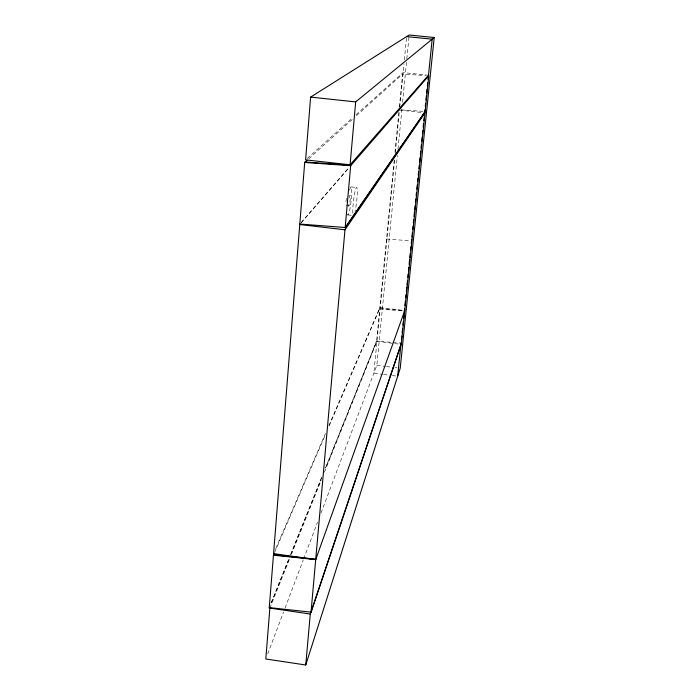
<?xml version="1.0" encoding="UTF-8"?>
<svg xmlns="http://www.w3.org/2000/svg" width="700" height="700" viewBox="0 0 700 700"><rect width="100%" height="100%" fill="white"/><g stroke="black" fill="none" stroke-linecap="round" stroke-linejoin="round"><path stroke-width="0.53" stroke-dasharray="3.5 2.62" d="M394.231 159.906L376.574 341.294L325.561 468.055M394.966 152.329L398.974 111.16M399.385 106.899L402.579 74.078L425.661 75.53M394.572 160.388L373.844 373.223L382.506 374.325M395.308 152.784L399.332 111.519M399.752 107.179L403.988 63.744M404.364 59.876L406.63 36.593M320.985 513.048L376.836 365.304L397.355 155.601M397.994 149.082L401.931 108.885M402.561 102.366L406.709 59.99M406.822 58.905L409.054 36.085M267.741 653.879L283.553 612.036M285.101 607.959L303.231 559.991M303.616 558.968L317.511 522.226M271.311 602.525L290.089 555.896M290.491 554.89L321.912 476.849M325.588 467.722L376.6 341.04L391.694 342.335M271.285 602.936L289.24 558.311M290.868 554.26L321.886 477.181M269.868 608.108L289.817 558.407M291.445 554.347L321.169 480.305M324.424 472.194L376.941 341.346L393.627 343.429M275.73 548.625L325.421 433.589M328.877 425.582L379.855 307.545L403.655 310.45M274.741 552.169L325.308 434.849M329.201 425.828L379.767 308.507L403.655 310.494M301.192 222.889L349.064 167.711M301.236 222.407L349.099 167.326M308.752 158.812L352.433 119.367M356.475 115.71L402.579 74.078M307.239 158.41L352.739 117.679M355.994 114.765L403.121 72.581L427.429 75.101M401.275 109.935L422.975 111.361M386.531 238.998L410.821 240.87M379.715 309.033L404.688 311.106M392.779 342.422L400.321 343.07M399.079 110.075L422.844 112.604M351.172 186.935L356.738 187.565M346.168 205.713L348.836 206.019M347.795 214.926L351.514 215.346M394.678 343.56L399.892 344.207M376.836 365.304L385.332 366.38M386.391 366.52L393.829 367.456M394.896 367.588L397.023 367.859M383.582 374.465L391.169 375.428M392.245 375.567L397.661 376.25M352.844 213.211A14.131 1.593 -83.5 0 1 354.707 193.051A14.131 1.593 -83.5 0 1 357.271 190.89A14.131 1.593 -83.5 0 1 355.101 211.304M349.589 190.181A14.123 1.654 -83.6 0 1 351.391 198.327A14.123 1.654 -83.6 0 1 347.454 214.2M349.178 197.951A5.407 0.63 -83.6 0 1 350.28 196.245A5.407 0.63 -83.6 0 1 349.536 204.094A5.407 0.63 -83.6 0 1 348.556 204.461M345.984 201.74A5.407 0.647 -83.6 0 1 346.5 197.654"/><path stroke-width="1.05" d="M269.238 608.003L273.481 554.75L315.735 559.186M401.406 343.166L310.275 614.023L269.868 608.108L265.808 658.989L305.751 665L400.207 368.261L434.192 37.52L409.159 35L310.616 97.116L305.611 159.871L350.096 164.815L428.488 75.206M305.751 665L310.275 614.023M350.096 164.815L355.679 101.902L434.192 37.52M344.977 229.793L310.993 612.579L401.371 343.429L425.005 112.831L344.977 229.793L299.766 224.534M397.661 376.25L401.118 342.545M401.45 339.281L401.783 336.017M402.115 332.762L402.561 328.405M402.894 325.15L403.226 321.886M403.567 318.623L403.9 315.359M404.233 312.095L404.565 308.84M404.898 305.576L405.344 301.227M405.676 297.964L406.017 294.7M406.35 291.436L406.796 287.088M407.015 284.918L407.461 280.569M407.794 277.305L408.126 274.041M408.467 270.777L408.8 267.514M409.132 264.25L409.579 259.901M409.797 257.731L410.244 253.382M410.576 250.119L410.909 246.855M411.25 243.591L411.696 239.243M411.915 237.072L412.361 232.724M412.694 229.46L413.026 226.196M413.359 222.933L413.7 219.669M414.033 216.414L414.479 212.056M414.697 209.886L415.144 205.537M415.476 202.274L415.809 199.01M416.15 195.746L416.483 192.491M416.815 189.227L417.261 184.879M417.594 181.615L417.926 178.351M418.259 175.088L418.6 171.824M418.933 168.569L419.265 165.305M419.598 162.041L420.044 157.692M420.376 154.429L420.709 151.165M421.041 147.901L421.382 144.646M421.715 141.383L422.161 137.034M422.494 133.77L422.826 130.506M423.159 127.242L423.491 123.987M423.832 120.724L424.165 117.46M424.498 114.196L424.944 109.848M425.276 106.584L425.609 103.32M425.941 100.065L426.387 95.716M426.615 93.538L427.061 89.189M427.394 85.925L427.726 82.661M428.059 79.397L432.18 39.165L406.63 36.593M274.312 553.175L273.446 555.179L315.7 559.615L404.74 310.581M425.136 111.51L345.179 227.509L299.801 224.044M305.515 161.726L307.134 160.265M304.71 162.461L350.665 165.725L428.803 75.731L425.11 111.79L345.144 227.999L350.709 165.226L304.745 161.963L273.569 553.621L315.7 559.615M310.616 97.116L355.679 101.902M269.273 607.591L311.036 612.159"/></g></svg>
